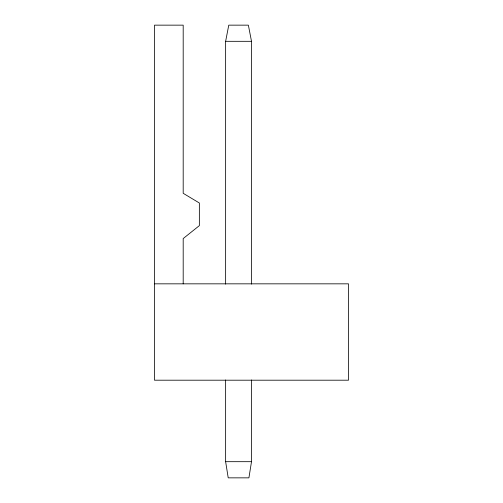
<?xml version="1.0" encoding="UTF-8"?>
<svg xmlns="http://www.w3.org/2000/svg" width="503" height="503" viewBox="0 0 503 503"><rect width="100%" height="100%" fill="white"/><g stroke="black" fill="none" stroke-linecap="round" stroke-linejoin="round"><path stroke-width="0.75" d="M251.5 379.966L251.5 461.685L248.916 477.85L228.217 477.85L225.633 461.685L225.633 379.966M225.633 284.107L225.633 41.315L228.764 25.15L248.369 25.15L251.5 41.315L251.5 284.107M225.633 41.315L251.5 41.315M154.49 283.837L348.51 283.837L348.51 380.199L154.49 380.199L154.49 25.15L183.193 25.15L183.193 193.297L199.358 202.998L199.358 225.633L183.193 238.567L183.193 283.837M225.633 461.685L251.5 461.685"/></g></svg>
